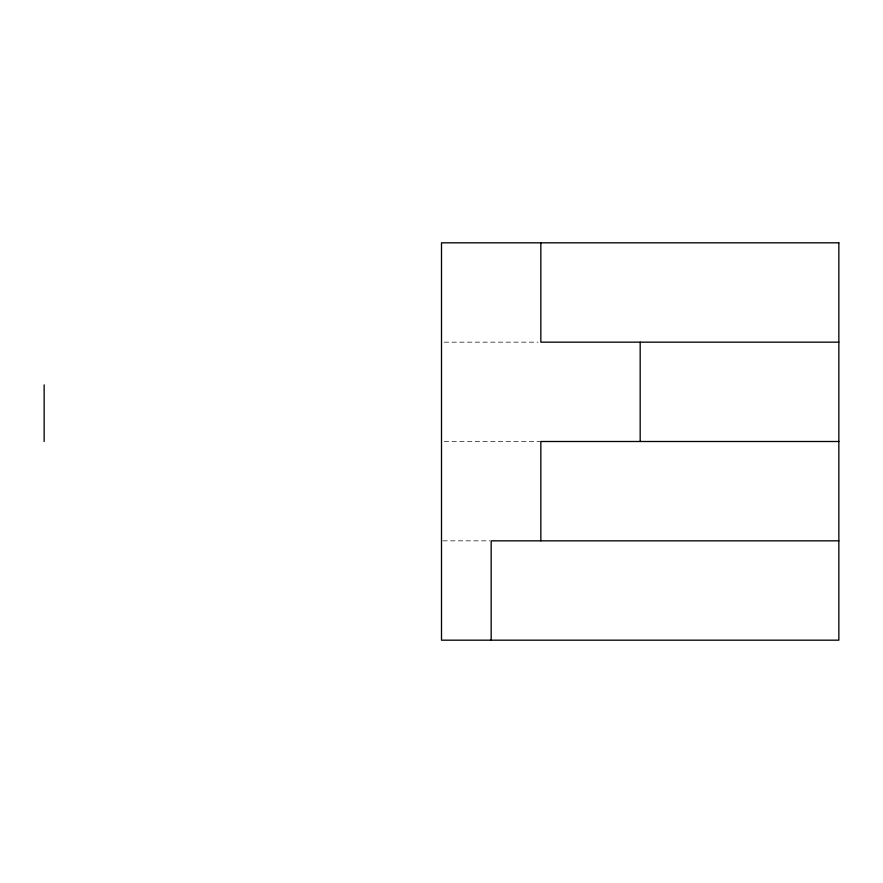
<?xml version="1.0" encoding="UTF-8"?>
<svg xmlns="http://www.w3.org/2000/svg" width="883" height="883" viewBox="0 0 883 883"><rect width="100%" height="100%" fill="white"/><g stroke="black" fill="none" stroke-linecap="round" stroke-linejoin="round"><path stroke-width="0.66" stroke-dasharray="4.42 3.31" d="M444.259 342.163L538.078 342.163M444.259 441.5L540.837 441.5M442.847 540.837L489.822 540.837"/><path stroke-width="1.32" d="M838.85 342.163L540.837 342.163L540.837 242.825M838.85 441.5L540.837 441.5L540.837 540.837M838.85 540.837L491.169 540.837L491.169 640.175M640.175 342.163L640.175 441.5M44.15 384.878L44.15 441.5M838.85 242.825L441.5 242.825L441.5 640.175L838.85 640.175L838.85 242.825"/></g></svg>
